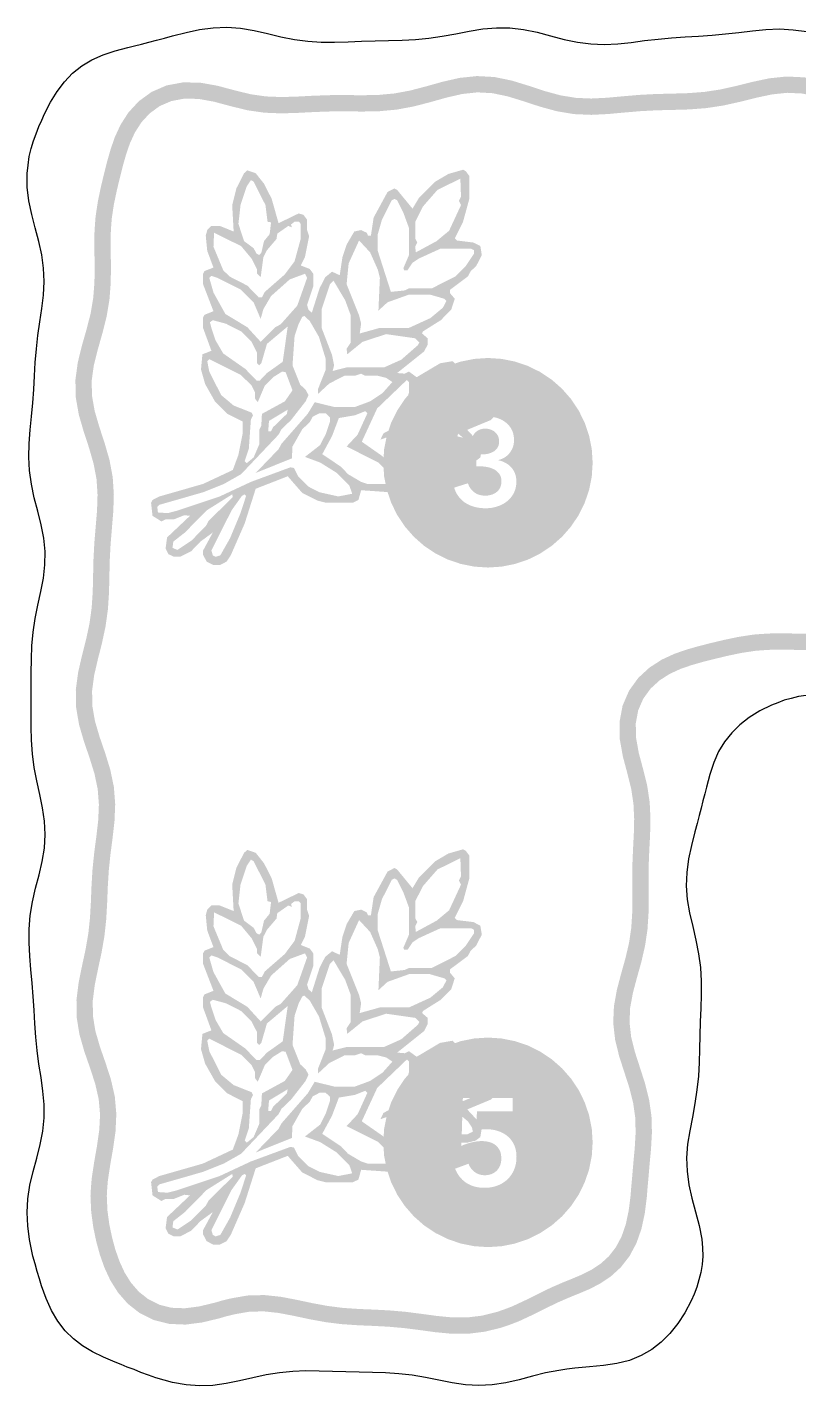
# Model space of a CAD drawing. Header units: millimetres. Extents: x 6 to 297, y 55 to 451.
# Drawn here: x 5.96 to 32.49, y 152.76 to 199.44 of the extents above; entities that cross this region are included whole.
import ezdxf

# ---------------------------------------------------------------- set-up
doc = ezdxf.new("R2010")
doc.units = ezdxf.units.MM
doc.layers.add('CUT', color=1, linetype='Continuous')
doc.layers.add('RASTER', color=7, linetype='Continuous')

msp = doc.modelspace()

# ---------------------------------------------------------------- hatches: boundary and pattern name
at = {"layer": 'RASTER'}
msp.add_hatch(color=7, dxfattribs=at).paths.add_polyline_path([(35.364, 179.037), (34.808, 178.877), (34.262, 178.74), (33.725, 178.648), (33.187, 178.607), (32.639, 178.602), (32.08, 178.609), (31.514, 178.608), (31.223, 178.591), (30.935, 178.57), (30.408, 178.489), (29.927, 178.388), (29.483, 178.283), (29.058, 178.175), (28.637, 178.056), (28.209, 177.908), (27.777, 177.708), (27.356, 177.437), (26.971, 177.083), (26.653, 176.643), (26.43, 176.128), (26.324, 175.56), (26.335, 174.966), (26.441, 174.376), (26.523, 174.069), (26.598, 173.787), (26.728, 173.263), (26.804, 172.751), (26.829, 172.236), (26.816, 171.712), (26.788, 171.175), (26.766, 170.63), (26.76, 170.085), (26.765, 169.545), (26.762, 169.016), (26.729, 168.497), (26.653, 167.981), (26.532, 167.46), (26.382, 166.925), (26.236, 166.373), (26.133, 165.805), (26.108, 165.225), (26.174, 164.646), (26.313, 164.08), (26.49, 163.532), (26.661, 163.002), (26.792, 162.486), (26.864, 161.978), (26.879, 161.467), (26.849, 160.945), (26.8, 160.41), (26.754, 159.869), (26.727, 159.581), (26.706, 159.299), (26.64, 158.778), (26.54, 158.305), (26.394, 157.884), (26.198, 157.517), (25.957, 157.208), (25.678, 156.954), (25.373, 156.751), (25.048, 156.586), (24.707, 156.442), (24.348, 156.296), (23.968, 156.131), (23.562, 155.935), (23.121, 155.713), (22.629, 155.484), (22.367, 155.385), (22.104, 155.293), (21.589, 155.167), (21.085, 155.105), (20.577, 155.107), (20.057, 155.157), (19.522, 155.229), (18.978, 155.299), (18.429, 155.347), (17.884, 155.376), (17.348, 155.398), (16.821, 155.434), (16.298, 155.5), (15.772, 155.596), (15.234, 155.711), (14.681, 155.816), (14.113, 155.876), (13.535, 155.86), (12.974, 155.763), (12.678, 155.692), (12.401, 155.611), (11.874, 155.485), (11.379, 155.421), (10.919, 155.439), (10.5, 155.545), (10.126, 155.732), (9.803, 155.987), (9.532, 156.297), (9.313, 156.646), (9.137, 157.026), (8.995, 157.429), (8.879, 157.855), (8.785, 158.304), (8.72, 158.778), (8.698, 159.287), (8.713, 159.546), (8.735, 159.812), (8.818, 160.362), (8.916, 160.923), (8.998, 161.501), (9.026, 162.093), (8.974, 162.692), (8.84, 163.283), (8.653, 163.859), (8.46, 164.414), (8.305, 164.951), (8.22, 165.474), (8.216, 165.994), (8.283, 166.525), (8.395, 167.074), (8.517, 167.638), (8.617, 168.213), (8.679, 168.79), (8.711, 169.36), (8.733, 169.919), (8.767, 170.471), (8.824, 171.022), (8.897, 171.581), (8.962, 172.153), (8.987, 172.74), (8.941, 173.335), (8.818, 173.927), (8.64, 174.504), (8.448, 175.062), (8.29, 175.601), (8.2, 176.124), (8.193, 176.642), (8.263, 177.169), (8.389, 177.713), (8.532, 178.275), (8.655, 178.851), (8.736, 179.432), (8.774, 180.008), (8.787, 180.575), (8.8, 181.131), (8.829, 181.683), (8.875, 182.239), (8.922, 182.807), (8.94, 183.388), (8.901, 183.979), (8.791, 184.568), (8.625, 185.147), (8.44, 185.708), (8.282, 186.249), (8.189, 186.773), (8.178, 187.29), (8.25, 187.813), (8.385, 188.354), (8.545, 188.914), (8.69, 189.49), (8.789, 190.073), (8.834, 190.656), (8.84, 191.229), (8.832, 191.791), (8.833, 192.341), (8.849, 192.607), (8.868, 192.863), (8.943, 193.36), (9.04, 193.818), (9.143, 194.251), (9.247, 194.664), (9.36, 195.063), (9.493, 195.449), (9.664, 195.821), (9.887, 196.169), (10.171, 196.477), (10.515, 196.728), (10.916, 196.901), (11.366, 196.985), (11.858, 196.975), (12.39, 196.878), (12.668, 196.803), (12.957, 196.726), (13.532, 196.585), (14.12, 196.501), (14.705, 196.478), (15.278, 196.496), (15.839, 196.525), (16.392, 196.544), (16.947, 196.546), (17.51, 196.541), (18.085, 196.554), (18.668, 196.608), (19.25, 196.716), (19.823, 196.865), (20.379, 197.021), (20.917, 197.144), (21.438, 197.2), (21.955, 197.172), (22.482, 197.062), (23.027, 196.894), (23.592, 196.709), (24.173, 196.55), (24.764, 196.453), (25.354, 196.427), (25.934, 196.456), (26.499, 196.508), (27.054, 196.555), (27.606, 196.584), (28.163, 196.597), (28.731, 196.614), (29.308, 196.659), (29.888, 196.747), (30.462, 196.874), (31.021, 197.014), (31.562, 197.129), (32.087, 197.185), (32.604, 197.16), (33.13, 197.054), (33.672, 196.885), (34.235, 196.692), (34.815, 196.521), (35.408, 196.412), (36.003, 196.382), (36.588, 196.419), (37.158, 196.491), (37.715, 196.566), (38.265, 196.622), (38.817, 196.654), (39.378, 196.677), (39.949, 196.713), (40.526, 196.781), (41.099, 196.884), (41.661, 197.004), (42.206, 197.108), (42.734, 197.161), (43.254, 197.14), (43.779, 197.04), (44.32, 196.873), (44.879, 196.677), (45.445, 196.5), (45.735, 196.421), (46.015, 196.362), (46.527, 196.277), (47, 196.222), (47.435, 196.17), (47.834, 196.096), (48.198, 195.982), (48.527, 195.821), (48.822, 195.61), (49.084, 195.351), (49.316, 195.044), (49.523, 194.693), (49.714, 194.299), (49.893, 193.865), (50.061, 193.389), (50.204, 192.872), (50.252, 192.599), (50.291, 192.334), (50.308, 191.82), (50.258, 191.319), (50.139, 190.81), (49.968, 190.285), (49.779, 189.743), (49.614, 189.183), (49.512, 188.61), (49.494, 188.032), (49.553, 187.463), (49.659, 186.909), (49.777, 186.371), (49.878, 185.844), (49.946, 185.322), (49.984, 184.796), (50.006, 184.261), (50.032, 183.717), (50.076, 183.172), (50.099, 182.884), (50.125, 182.6), (50.137, 182.07), (50.091, 181.581), (49.975, 181.14), (49.786, 180.753), (49.533, 180.426), (49.228, 180.164), (48.887, 179.965), (48.524, 179.819), (48.148, 179.71), (47.759, 179.615), (47.354, 179.511), (46.929, 179.381), (46.478, 179.223), (46.664, 178.694), (47.105, 178.849), (47.506, 178.972), (47.895, 179.071), (48.293, 179.168), (48.708, 179.289), (49.135, 179.462), (49.554, 179.709), (49.94, 180.041), (50.263, 180.458), (50.501, 180.945), (50.643, 181.484), (50.697, 182.05), (50.685, 182.626), (50.657, 182.931), (50.635, 183.217), (50.591, 183.753), (50.566, 184.285), (50.544, 184.827), (50.504, 185.378), (50.431, 185.933), (50.326, 186.483), (50.208, 187.022), (50.107, 187.545), (50.054, 188.052), (50.069, 188.551), (50.159, 189.054), (50.312, 189.571), (50.499, 190.106), (50.679, 190.659), (50.811, 191.227), (50.868, 191.802), (50.85, 192.374), (50.805, 192.688), (50.748, 193.004), (50.595, 193.557), (50.417, 194.064), (50.225, 194.528), (50.017, 194.957), (49.782, 195.356), (49.506, 195.719), (49.184, 196.039), (48.814, 196.302), (48.405, 196.503), (47.969, 196.639), (47.52, 196.724), (47.066, 196.778), (46.606, 196.832), (46.115, 196.914), (45.866, 196.965), (45.606, 197.037), (45.056, 197.209), (44.495, 197.406), (43.914, 197.583), (43.319, 197.697), (42.718, 197.721), (42.126, 197.662), (41.55, 197.553), (40.991, 197.434), (40.443, 197.335), (39.899, 197.271), (39.349, 197.237), (38.789, 197.214), (38.221, 197.18), (37.65, 197.123), (37.086, 197.047), (36.535, 196.977), (35.999, 196.942), (35.473, 196.968), (34.946, 197.066), (34.405, 197.226), (33.847, 197.418), (33.269, 197.597), (32.673, 197.716), (32.07, 197.745), (31.474, 197.683), (30.895, 197.56), (30.333, 197.419), (29.785, 197.298), (29.245, 197.216), (28.701, 197.174), (28.148, 197.157), (27.585, 197.144), (27.016, 197.114), (26.45, 197.066), (25.894, 197.015), (25.353, 196.988), (24.822, 197.011), (24.293, 197.098), (23.753, 197.245), (23.197, 197.428), (22.621, 197.605), (22.027, 197.727), (21.424, 197.76), (20.824, 197.697), (20.241, 197.564), (19.677, 197.406), (19.128, 197.263), (18.59, 197.163), (18.052, 197.113), (17.506, 197.101), (16.948, 197.106), (16.382, 197.104), (15.815, 197.085), (15.255, 197.056), (14.707, 197.039), (14.171, 197.06), (13.639, 197.136), (13.094, 197.27), (12.813, 197.344), (12.505, 197.427), (11.915, 197.532), (11.321, 197.544), (10.753, 197.438), (10.238, 197.215), (9.799, 196.896), (9.444, 196.512), (9.173, 196.091), (8.973, 195.659), (8.825, 195.231), (8.706, 194.809), (8.598, 194.385), (8.493, 193.941), (8.392, 193.459), (8.312, 192.933), (8.29, 192.644), (8.273, 192.353), (8.272, 191.787), (8.28, 191.228), (8.274, 190.68), (8.233, 190.142), (8.142, 189.605), (8.004, 189.06), (7.843, 188.499), (7.7, 187.919), (7.619, 187.322), (7.631, 186.718), (7.737, 186.121), (7.905, 185.542), (8.089, 184.982), (8.245, 184.439), (8.345, 183.908), (8.38, 183.378), (8.363, 182.839), (8.317, 182.285), (8.27, 181.721), (8.24, 181.152), (8.227, 180.587), (8.214, 180.033), (8.178, 179.489), (8.103, 178.949), (7.986, 178.403), (7.844, 177.845), (7.712, 177.269), (7.633, 176.675), (7.642, 176.072), (7.744, 175.474), (7.914, 174.892), (8.107, 174.33), (8.275, 173.786), (8.386, 173.256), (8.426, 172.731), (8.404, 172.197), (8.341, 171.649), (8.267, 171.087), (8.208, 170.517), (8.173, 169.948), (8.151, 169.386), (8.12, 168.836), (8.062, 168.291), (7.967, 167.745), (7.847, 167.189), (7.73, 166.617), (7.656, 166.027), (7.661, 165.427), (7.758, 164.828), (7.926, 164.244), (8.122, 163.68), (8.3, 163.134), (8.42, 162.605), (8.466, 162.082), (8.44, 161.554), (8.363, 161.011), (8.265, 160.452), (8.179, 159.883), (8.154, 159.585), (8.137, 159.282), (8.162, 158.729), (8.233, 158.209), (8.334, 157.724), (8.46, 157.262), (8.618, 156.815), (8.821, 156.379), (9.083, 155.962), (9.417, 155.58), (9.826, 155.258), (10.306, 155.019), (10.84, 154.885), (11.404, 154.861), (11.976, 154.934), (12.54, 155.069), (12.822, 155.15), (13.083, 155.214), (13.591, 155.303), (14.091, 155.316), (14.599, 155.262), (15.123, 155.162), (15.662, 155.047), (16.213, 154.946), (16.767, 154.877), (17.317, 154.839), (17.858, 154.816), (18.389, 154.788), (18.917, 154.741), (19.449, 154.674), (19.992, 154.6), (20.549, 154.547), (21.118, 154.546), (21.69, 154.616), (22.255, 154.753), (22.559, 154.858), (22.853, 154.97), (23.364, 155.208), (23.81, 155.432), (24.202, 155.621), (24.565, 155.78), (24.921, 155.924), (25.285, 156.078), (25.657, 156.268), (26.024, 156.514), (26.368, 156.828), (26.668, 157.213), (26.907, 157.66), (27.08, 158.155), (27.193, 158.685), (27.263, 159.238), (27.286, 159.535), (27.312, 159.82), (27.358, 160.36), (27.408, 160.903), (27.439, 161.459), (27.423, 162.026), (27.341, 162.595), (27.199, 163.157), (27.023, 163.704), (26.852, 164.234), (26.725, 164.746), (26.669, 165.245), (26.69, 165.742), (26.783, 166.251), (26.923, 166.778), (27.075, 167.321), (27.203, 167.877), (27.286, 168.438), (27.322, 168.997), (27.326, 169.546), (27.321, 170.084), (27.326, 170.616), (27.348, 171.149), (27.376, 171.69), (27.389, 172.243), (27.362, 172.806), (27.278, 173.372), (27.141, 173.925), (27.065, 174.214), (26.989, 174.491), (26.893, 175.023), (26.883, 175.515), (26.966, 175.965), (27.14, 176.366), (27.39, 176.71), (27.699, 176.994), (28.047, 177.217), (28.418, 177.388), (28.805, 177.522), (29.203, 177.634), (29.616, 177.738), (30.049, 177.842), (30.507, 177.938), (31.004, 178.013), (31.26, 178.032), (31.526, 178.048), (32.077, 178.049), (32.638, 178.041), (33.211, 178.047), (33.794, 178.092), (34.378, 178.191), (34.953, 178.336), (35.518, 178.498)])
h = msp.add_hatch(color=7, dxfattribs=at)
h.paths.add_polyline_path([(13.531, 194.521), (13.817, 194.421), (14.103, 194.063), (14.367, 193.541), (14.603, 192.705), (15.297, 193.041), (15.461, 192.991), (15.583, 192.826), (15.583, 192.469), (15.654, 192.254), (15.511, 191.539), (15.368, 191.253), (15.676, 191.131), (15.797, 190.967), (15.797, 190.538), (15.583, 189.894), (15.633, 189.73), (15.747, 189.63), (16.012, 190.466), (16.205, 190.845), (16.441, 191.038), (16.706, 190.917), (16.799, 191.539), (16.942, 191.968), (17.206, 192.419), (17.442, 192.469), (17.635, 192.376), (17.678, 192.276), (17.778, 192.276), (17.871, 192.898), (18.35, 193.777), (18.586, 193.899), (18.679, 193.849), (19.208, 193.205), (19.423, 193.563), (19.995, 194.135), (20.445, 194.399), (20.946, 194.542), (21.039, 194.492), (21.161, 194.328), (21.161, 193.541), (20.946, 192.755), (20.66, 192.183), (20.732, 192.111), (21.304, 192.04), (21.54, 191.918), (21.59, 191.61), (21.397, 191.231), (21.211, 191.06), (21.11, 190.874), (20.496, 190.416), (20.496, 190.302), (20.66, 190.109), (20.538, 189.73), (20.181, 189.372), (19.566, 188.986), (19.537, 188.915), (19.73, 188.75), (19.73, 188.536), (19.609, 188.3), (18.679, 187.556), (18.944, 187.535), (19.087, 187.606), (19.351, 187.413), (20.159, 187.892), (20.588, 187.964), (20.803, 187.749), (20.753, 187.198), (22.162, 187.248), (22.541, 187.055), (22.591, 186.748), (22.469, 186.512), (21.897, 185.94), (21.089, 185.604), (21.468, 185.196), (21.59, 184.96), (21.54, 184.653), (21.375, 184.531), (21.089, 184.46), (20.159, 184.46), (20.088, 184.388), (20.038, 184.081), (19.873, 183.959), (18.944, 183.959), (18.801, 184.031), (18.751, 184.009), (18.801, 183.888), (18.751, 183.58), (18.443, 183.459), (17.442, 183.53), (17.349, 183.194), (17.156, 183.101), (16.226, 183.101), (15.94, 183.173), (15.418, 183.437), (14.918, 184.009), (13.817, 183.58), (13.438, 182.386), (12.959, 181.292), (12.816, 181.077), (12.58, 180.956), (12.365, 180.956), (12.129, 181.077), (12.007, 181.313), (12.007, 181.456), (12.344, 182.078), (11.915, 181.764), (11.6, 181.435), (11.221, 181.242), (11.006, 181.242), (10.813, 181.335), (10.72, 181.528), (10.77, 181.907), (11.557, 182.65), (11.364, 182.672), (11.006, 182.529), (10.72, 182.529), (10.577, 182.457), (10.27, 182.65), (10.22, 183.101), (10.27, 183.194), (10.506, 183.316), (12.007, 183.745), (13.03, 184.224), (13.223, 184.746), (13.366, 185.461), (13.366, 185.89), (12.844, 186.154), (12.415, 186.583), (12.079, 187.177), (11.936, 187.678), (11.986, 188.2), (12.294, 188.321), (12.007, 189.108), (12.007, 189.465), (12.058, 189.558), (12.365, 189.68), (12.007, 190.609), (12.007, 190.967), (12.058, 191.06), (12.365, 191.181), (12.151, 191.753), (12.1, 192.276), (12.151, 192.469), (12.294, 192.612), (12.58, 192.612), (13.059, 192.419), (13.009, 193.327), (13.152, 193.899), (13.416, 194.421)])
h.paths.add_polyline_path([(20.853, 194.235), (20.066, 193.849), (19.566, 193.277), (19.301, 192.755), (19.301, 192.183), (19.373, 192.04), (19.301, 191.897), (19.323, 191.703), (20.038, 192.09), (20.467, 192.447), (20.875, 193.327), (20.803, 193.47), (20.875, 193.613)], flags=0)
h.paths.add_polyline_path([(13.652, 194.185), (13.509, 193.97), (13.295, 193.327), (13.223, 192.683), (13.416, 192.09), (13.745, 191.846), (13.845, 191.661), (13.938, 191.61), (14.01, 191.682), (14.103, 192.09), (14.296, 192.326), (14.346, 192.733), (14.224, 192.755), (14.153, 193.327), (13.745, 194.135)], flags=0)
h.paths.add_polyline_path([(18.586, 193.541), (18.493, 193.491), (18.157, 192.826), (18.014, 192.326), (18.014, 191.753), (18.465, 190.345), (18.944, 190.395), (19.087, 190.466), (19.873, 190.466), (20.681, 190.874), (21.039, 191.231), (21.325, 191.661), (21.325, 191.775), (21.232, 191.825), (20.159, 191.825), (19.423, 191.489), (19.208, 191.346), (19.037, 191.088), (18.922, 191.088), (18.894, 191.16), (19.087, 191.61), (19.087, 192.54), (18.894, 193.062), (18.679, 193.491)], flags=0)
h.paths.add_polyline_path([(15.154, 192.755), (15.032, 192.662), (15.061, 192.562), (14.939, 192.612), (14.56, 192.347), (14.532, 192.161), (14.203, 191.775), (14.081, 191.539), (13.988, 190.845), (13.867, 190.967), (13.867, 191.11), (13.674, 191.489), (13.316, 191.918), (12.386, 192.376), (12.365, 191.897), (12.701, 191.088), (12.916, 190.874), (13.531, 190.559), (13.917, 190.159), (14.031, 190.159), (14.131, 190.345), (14.818, 190.945), (15.154, 191.396), (15.368, 192.183), (15.368, 192.683), (15.297, 192.755)], flags=0)
h.paths.add_polyline_path([(17.371, 192.111), (17.013, 191.324), (16.942, 190.609), (17.371, 189.537), (17.442, 189.251), (17.392, 188.915), (18.086, 189.108), (19.087, 189.108), (19.823, 189.444), (20.252, 189.801), (20.374, 190.037), (20.302, 190.109), (19.802, 190.252), (19.087, 190.252), (18.35, 189.987), (18.036, 189.701), (18.086, 190.824), (18.014, 191.11), (17.75, 191.703)], flags=0)
h.paths.add_polyline_path([(15.511, 190.967), (14.989, 190.774), (14.346, 190.202), (14.081, 189.751), (13.988, 189.415), (13.745, 189.987), (13.316, 190.416), (12.508, 190.824), (12.294, 190.895), (12.222, 190.824), (12.365, 190.323), (12.773, 189.587), (13.531, 189.129), (13.988, 188.629), (14.489, 189.129), (14.675, 189.229), (15.247, 189.873), (15.583, 190.824)], flags=0)
h.paths.add_polyline_path([(16.491, 190.731), (16.37, 190.609), (16.083, 189.751), (16.083, 189.108), (16.441, 188.178), (16.513, 187.821), (16.462, 187.627), (16.942, 187.749), (18.229, 187.749), (18.822, 188.014), (19.394, 188.514), (19.444, 188.607), (19.301, 188.75), (18.3, 188.893), (17.492, 188.629), (16.963, 188.2), (16.942, 188.393), (17.085, 188.607), (17.085, 189.537), (16.892, 190.059)], flags=0)
h.paths.add_polyline_path([(15.49, 189.515), (15.418, 189.487), (15.297, 189.251), (15.154, 188.822), (15.082, 187.821), (15.347, 187.156), (15.533, 186.984), (15.633, 186.798), (15.533, 186.583), (15.032, 185.94), (14.703, 185.625), (14.603, 185.439), (13.316, 184.081), (12.723, 183.745), (12.007, 183.459), (10.506, 183.029), (10.434, 182.958), (10.456, 182.765), (10.792, 182.743), (11.078, 182.815), (12.58, 183.316), (13.652, 183.816), (15.011, 184.317), (15.132, 184.295), (15.275, 184.009), (15.633, 183.652), (16.012, 183.459), (16.656, 183.316), (17.135, 183.408), (17.035, 183.695), (16.605, 184.124), (16.033, 184.481), (15.511, 184.674), (16.033, 185.082), (16.226, 185.461), (16.37, 185.89), (16.37, 186.033), (16.226, 186.176), (16.012, 186.176), (15.776, 186.054), (15.676, 185.868), (15.418, 185.625), (15.082, 185.032), (15.061, 184.624), (13.817, 184.124), (14.603, 184.939), (14.703, 185.125), (15.604, 186.154), (15.847, 186.555), (16.513, 186.39), (17.228, 186.39), (17.75, 186.583), (18.179, 186.869), (18.515, 187.248), (18.3, 187.391), (18.014, 187.463), (17.585, 187.463), (17.442, 187.535), (17.228, 187.463), (16.87, 187.463), (16.348, 187.198), (15.962, 186.841), (15.962, 187.012), (16.226, 187.678), (16.226, 188.035), (15.991, 188.8), (15.676, 189.344)], flags=0)
h.paths.add_polyline_path([(12.344, 189.372), (12.243, 189.301), (12.294, 189.108), (12.437, 188.679), (12.701, 188.228), (13.459, 187.699), (13.845, 187.299), (13.96, 187.299), (14.203, 187.556), (14.746, 187.942), (14.918, 189.158), (14.203, 188.557), (14.01, 187.892), (13.938, 187.821), (13.867, 187.892), (13.867, 188.25), (13.674, 188.629), (13.316, 188.986), (12.794, 189.251)], flags=0)
h.paths.add_polyline_path([(12.222, 188.035), (12.151, 187.964), (12.222, 187.606), (12.63, 186.798), (13.059, 186.44), (13.674, 186.197), (13.724, 186.104), (13.652, 185.961), (13.581, 184.96), (13.438, 184.531), (13.509, 184.46), (13.745, 184.653), (13.938, 185.103), (13.938, 185.604), (14.01, 185.747), (14.031, 186.154), (14.818, 186.583), (15.082, 186.962), (14.846, 187.585), (14.725, 187.606), (14.417, 187.413), (14.131, 187.127), (13.888, 186.555), (13.795, 186.676), (13.795, 186.891), (13.674, 187.127), (13.316, 187.484)], flags=0)
h.paths.add_polyline_path([(20.496, 187.728), (19.78, 187.413), (19.351, 186.984), (18.801, 185.604), (19.466, 185.125), (19.637, 184.939), (19.873, 184.817), (20.088, 184.746), (21.089, 184.746), (21.282, 184.839), (21.254, 184.982), (21.11, 185.196), (20.681, 185.554), (20.016, 185.818), (19.659, 185.818), (19.516, 185.747), (19.444, 185.818), (19.752, 186.011), (20.181, 186.512), (20.445, 187.105), (20.517, 187.391)], flags=0)
h.paths.add_polyline_path([(19.015, 187.32), (17.993, 186.34), (17.464, 185.196), (18.179, 184.696), (18.493, 184.367), (18.729, 184.245), (19.587, 184.174), (19.78, 184.267), (19.68, 184.481), (19.466, 184.767), (19.108, 185.053), (18.443, 185.389), (18.107, 185.268), (18.207, 185.482), (18.393, 185.582), (18.679, 185.868), (18.944, 186.39), (19.087, 186.891), (19.087, 187.248)], flags=0)
h.paths.add_polyline_path([(21.304, 187.034), (20.946, 186.962), (20.567, 186.769), (20.109, 186.054), (20.588, 185.89), (20.946, 185.89), (21.754, 186.226), (22.255, 186.726), (22.305, 186.819), (22.255, 186.912), (21.804, 187.034)], flags=0)
h.paths.add_polyline_path([(14.918, 186.297), (14.274, 185.911), (14.246, 185.554), (14.346, 185.554), (14.417, 185.697), (14.889, 186.154)], flags=0)
h.paths.add_polyline_path([(17.585, 186.247), (17.228, 186.104), (16.677, 186.011), (16.441, 185.389), (16.105, 184.767), (16.748, 184.338), (16.992, 184.081), (17.442, 183.816), (17.657, 183.745), (18.443, 183.745), (18.515, 183.888), (18.393, 184.124), (18.036, 184.481), (16.942, 185.032), (17.321, 185.439), (17.657, 186.176)], flags=0)
h.paths.add_polyline_path([(13.009, 183.387), (12.129, 182.836), (11.385, 182.078), (10.985, 181.764), (10.956, 181.549), (11.128, 181.478), (11.6, 181.792), (12.1, 182.293), (12.201, 182.479), (13.03, 183.294)], flags=0)
h.paths.add_polyline_path([(13.438, 183.387), (13.345, 183.337), (12.987, 182.836), (12.294, 181.456), (12.344, 181.292), (12.437, 181.242), (12.601, 181.292), (12.937, 181.885), (13.295, 182.743), (13.488, 183.337)], flags=0)
h = msp.add_hatch(color=7, dxfattribs=at)
h.paths.add_polyline_path([(25.401, 184.473), (25.371, 184.003), (25.279, 183.541), (25.127, 183.096), (24.919, 182.673), (24.657, 182.282), (24.347, 181.928), (23.993, 181.617), (23.601, 181.356), (23.179, 181.147), (22.733, 180.996), (22.272, 180.904), (21.802, 180.873), (21.332, 180.904), (20.87, 180.996), (20.424, 181.147), (20.002, 181.356), (19.61, 181.617), (19.256, 181.928), (18.946, 182.282), (18.684, 182.673), (18.476, 183.096), (18.325, 183.541), (18.233, 184.003), (18.202, 184.473), (18.233, 184.943), (18.325, 185.405), (18.476, 185.851), (18.684, 186.273), (18.946, 186.664), (19.256, 187.018), (19.61, 187.329), (20.002, 187.59), (20.424, 187.799), (20.87, 187.95), (21.332, 188.042), (21.802, 188.073), (22.272, 188.042), (22.733, 187.95), (23.179, 187.799), (23.601, 187.59), (23.993, 187.329), (24.347, 187.018), (24.657, 186.664), (24.919, 186.273), (25.127, 185.851), (25.279, 185.405), (25.371, 184.943)])
h.paths.add_polyline_path([(21.407, 184.758), (21.407, 184.35), (21.534, 184.35), (21.564, 184.349), (21.594, 184.348), (21.625, 184.346), (21.656, 184.343), (21.687, 184.34), (21.718, 184.336), (21.75, 184.33), (21.783, 184.324), (21.815, 184.318), (21.846, 184.31), (21.876, 184.301), (21.906, 184.291), (21.935, 184.28), (21.964, 184.268), (21.991, 184.255), (22.018, 184.242), (22.044, 184.227), (22.069, 184.21), (22.093, 184.193), (22.115, 184.174), (22.137, 184.153), (22.157, 184.132), (22.176, 184.109), (22.195, 184.084), (22.211, 184.059), (22.225, 184.032), (22.237, 184.003), (22.247, 183.973), (22.255, 183.942), (22.26, 183.91), (22.264, 183.876), (22.265, 183.84), (22.264, 183.807), (22.262, 183.775), (22.258, 183.744), (22.252, 183.715), (22.246, 183.687), (22.237, 183.66), (22.227, 183.635), (22.216, 183.611), (22.203, 183.588), (22.19, 183.566), (22.175, 183.545), (22.16, 183.526), (22.143, 183.507), (22.126, 183.49), (22.108, 183.473), (22.088, 183.458), (22.068, 183.444), (22.048, 183.43), (22.026, 183.418), (22.004, 183.406), (21.982, 183.396), (21.959, 183.387), (21.935, 183.378), (21.91, 183.371), (21.885, 183.364), (21.86, 183.359), (21.835, 183.354), (21.811, 183.35), (21.786, 183.347), (21.761, 183.345), (21.737, 183.344), (21.712, 183.343), (21.653, 183.345), (21.597, 183.351), (21.544, 183.361), (21.493, 183.374), (21.446, 183.391), (21.401, 183.412), (21.359, 183.438), (21.32, 183.466), (21.283, 183.498), (21.25, 183.531), (21.22, 183.567), (21.193, 183.603), (21.168, 183.642), (21.147, 183.682), (21.129, 183.724), (21.114, 183.768), (20.638, 183.619), (20.653, 183.573), (20.671, 183.529), (20.689, 183.486), (20.71, 183.445), (20.731, 183.406), (20.755, 183.368), (20.779, 183.331), (20.806, 183.296), (20.833, 183.263), (20.862, 183.232), (20.892, 183.202), (20.922, 183.173), (20.954, 183.146), (20.987, 183.121), (21.021, 183.098), (21.056, 183.076), (21.092, 183.055), (21.129, 183.036), (21.167, 183.018), (21.205, 183.002), (21.245, 182.987), (21.285, 182.973), (21.326, 182.961), (21.368, 182.95), (21.411, 182.941), (21.455, 182.933), (21.499, 182.926), (21.544, 182.92), (21.589, 182.916), (21.635, 182.912), (21.682, 182.911), (21.729, 182.91), (21.777, 182.911), (21.825, 182.914), (21.872, 182.918), (21.92, 182.924), (21.967, 182.932), (22.014, 182.942), (22.061, 182.954), (22.107, 182.967), (22.154, 182.983), (22.199, 183), (22.243, 183.018), (22.285, 183.039), (22.327, 183.061), (22.368, 183.086), (22.407, 183.112), (22.445, 183.139), (22.482, 183.169), (22.517, 183.2), (22.55, 183.234), (22.581, 183.269), (22.61, 183.306), (22.638, 183.345), (22.664, 183.386), (22.687, 183.428), (22.709, 183.473), (22.727, 183.519), (22.743, 183.567), (22.756, 183.617), (22.766, 183.669), (22.773, 183.723), (22.777, 183.778), (22.779, 183.836), (22.776, 183.905), (22.768, 183.971), (22.754, 184.034), (22.736, 184.094), (22.711, 184.152), (22.682, 184.207), (22.647, 184.26), (22.607, 184.31), (22.562, 184.356), (22.514, 184.398), (22.463, 184.435), (22.409, 184.468), (22.351, 184.497), (22.29, 184.522), (22.226, 184.542), (22.158, 184.558), (22.158, 184.566), (22.218, 184.583), (22.275, 184.604), (22.329, 184.629), (22.38, 184.658), (22.427, 184.691), (22.472, 184.729), (22.513, 184.77), (22.551, 184.815), (22.586, 184.863), (22.615, 184.913), (22.641, 184.964), (22.661, 185.017), (22.677, 185.072), (22.689, 185.128), (22.696, 185.186), (22.698, 185.246), (22.697, 185.296), (22.693, 185.345), (22.687, 185.392), (22.679, 185.437), (22.668, 185.481), (22.655, 185.523), (22.639, 185.564), (22.621, 185.603), (22.601, 185.64), (22.58, 185.676), (22.556, 185.711), (22.531, 185.744), (22.503, 185.775), (22.475, 185.805), (22.444, 185.833), (22.411, 185.86), (22.377, 185.885), (22.342, 185.909), (22.305, 185.931), (22.267, 185.951), (22.227, 185.97), (22.187, 185.987), (22.145, 186.003), (22.101, 186.017), (22.057, 186.029), (22.012, 186.04), (21.966, 186.049), (21.92, 186.057), (21.873, 186.063), (21.826, 186.067), (21.778, 186.069), (21.729, 186.07), (21.685, 186.069), (21.641, 186.067), (21.598, 186.063), (21.555, 186.057), (21.513, 186.05), (21.471, 186.041), (21.43, 186.031), (21.39, 186.019), (21.35, 186.006), (21.311, 185.991), (21.273, 185.975), (21.236, 185.958), (21.2, 185.94), (21.165, 185.92), (21.132, 185.899), (21.099, 185.877), (21.067, 185.854), (21.036, 185.829), (21.007, 185.804), (20.979, 185.777), (20.952, 185.749), (20.926, 185.721), (20.901, 185.691), (20.878, 185.66), (20.856, 185.628), (20.835, 185.596), (20.817, 185.562), (20.8, 185.528), (20.784, 185.493), (20.771, 185.457), (20.759, 185.42), (20.748, 185.382), (21.228, 185.259), (21.241, 185.301), (21.256, 185.342), (21.274, 185.38), (21.294, 185.416), (21.317, 185.45), (21.341, 185.482), (21.369, 185.512), (21.398, 185.539), (21.43, 185.564), (21.464, 185.586), (21.499, 185.604), (21.537, 185.619), (21.577, 185.63), (21.619, 185.639), (21.662, 185.644), (21.708, 185.645), (21.731, 185.645), (21.755, 185.644), (21.777, 185.641), (21.8, 185.638), (21.823, 185.634), (21.845, 185.629), (21.867, 185.623), (21.889, 185.616), (21.91, 185.608), (21.931, 185.599), (21.951, 185.59), (21.971, 185.58), (21.989, 185.569), (22.007, 185.557), (22.025, 185.544), (22.042, 185.531), (22.058, 185.516), (22.073, 185.501), (22.087, 185.486), (22.101, 185.469), (22.113, 185.452), (22.125, 185.434), (22.136, 185.415), (22.146, 185.395), (22.155, 185.374), (22.162, 185.353), (22.169, 185.331), (22.174, 185.309), (22.179, 185.286), (22.182, 185.262), (22.183, 185.237), (22.184, 185.212), (22.183, 185.178), (22.18, 185.145), (22.176, 185.114), (22.17, 185.085), (22.162, 185.058), (22.152, 185.032), (22.14, 185.007), (22.127, 184.985), (22.112, 184.964), (22.096, 184.944), (22.079, 184.925), (22.06, 184.907), (22.041, 184.89), (22.02, 184.875), (21.999, 184.86), (21.976, 184.847), (21.952, 184.835), (21.928, 184.823), (21.903, 184.813), (21.878, 184.804), (21.852, 184.796), (21.825, 184.788), (21.798, 184.782), (21.77, 184.777), (21.742, 184.772), (21.713, 184.768), (21.685, 184.765), (21.657, 184.762), (21.628, 184.76), (21.6, 184.759), (21.571, 184.758), (21.543, 184.758), (21.407, 184.758)], flags=0)
h = msp.add_hatch(color=7, dxfattribs=at)
h.paths.add_polyline_path([(13.531, 171.171), (13.817, 171.071), (14.103, 170.713), (14.367, 170.191), (14.603, 169.355), (15.297, 169.691), (15.461, 169.641), (15.583, 169.476), (15.583, 169.119), (15.654, 168.904), (15.511, 168.189), (15.368, 167.903), (15.676, 167.781), (15.797, 167.617), (15.797, 167.188), (15.583, 166.544), (15.633, 166.38), (15.747, 166.28), (16.012, 167.116), (16.205, 167.495), (16.441, 167.688), (16.706, 167.567), (16.799, 168.189), (16.942, 168.618), (17.206, 169.069), (17.442, 169.119), (17.635, 169.026), (17.678, 168.926), (17.778, 168.926), (17.871, 169.548), (18.35, 170.427), (18.586, 170.549), (18.679, 170.499), (19.208, 169.855), (19.423, 170.213), (19.995, 170.785), (20.445, 171.049), (20.946, 171.192), (21.039, 171.142), (21.161, 170.978), (21.161, 170.191), (20.946, 169.405), (20.66, 168.833), (20.732, 168.761), (21.304, 168.69), (21.54, 168.568), (21.59, 168.26), (21.397, 167.881), (21.211, 167.71), (21.11, 167.524), (20.496, 167.066), (20.496, 166.952), (20.66, 166.759), (20.538, 166.38), (20.181, 166.022), (19.566, 165.636), (19.537, 165.565), (19.73, 165.4), (19.73, 165.186), (19.609, 164.95), (18.679, 164.206), (18.944, 164.185), (19.087, 164.256), (19.351, 164.063), (20.159, 164.542), (20.588, 164.614), (20.803, 164.399), (20.753, 163.848), (22.162, 163.898), (22.541, 163.705), (22.591, 163.398), (22.469, 163.162), (21.897, 162.59), (21.089, 162.254), (21.468, 161.846), (21.59, 161.61), (21.54, 161.303), (21.375, 161.181), (21.089, 161.11), (20.159, 161.11), (20.088, 161.038), (20.038, 160.731), (19.873, 160.609), (18.944, 160.609), (18.801, 160.681), (18.751, 160.659), (18.801, 160.538), (18.751, 160.23), (18.443, 160.109), (17.442, 160.18), (17.349, 159.844), (17.156, 159.751), (16.226, 159.751), (15.94, 159.823), (15.418, 160.087), (14.918, 160.659), (13.817, 160.23), (13.438, 159.036), (12.959, 157.942), (12.816, 157.727), (12.58, 157.606), (12.365, 157.606), (12.129, 157.727), (12.007, 157.963), (12.007, 158.106), (12.344, 158.728), (11.915, 158.414), (11.6, 158.085), (11.221, 157.892), (11.006, 157.892), (10.813, 157.985), (10.72, 158.178), (10.77, 158.557), (11.557, 159.3), (11.364, 159.322), (11.006, 159.179), (10.72, 159.179), (10.577, 159.107), (10.27, 159.3), (10.22, 159.751), (10.27, 159.844), (10.506, 159.966), (12.007, 160.395), (13.03, 160.874), (13.223, 161.396), (13.366, 162.111), (13.366, 162.54), (12.844, 162.804), (12.415, 163.233), (12.079, 163.827), (11.936, 164.328), (11.986, 164.85), (12.294, 164.971), (12.007, 165.758), (12.007, 166.115), (12.058, 166.208), (12.365, 166.33), (12.007, 167.259), (12.007, 167.617), (12.058, 167.71), (12.365, 167.831), (12.151, 168.403), (12.1, 168.926), (12.151, 169.119), (12.294, 169.262), (12.58, 169.262), (13.059, 169.069), (13.009, 169.977), (13.152, 170.549), (13.416, 171.071)])
h.paths.add_polyline_path([(20.853, 170.885), (20.066, 170.499), (19.566, 169.927), (19.301, 169.405), (19.301, 168.833), (19.373, 168.69), (19.301, 168.547), (19.323, 168.353), (20.038, 168.74), (20.467, 169.097), (20.875, 169.977), (20.803, 170.12), (20.875, 170.263)], flags=0)
h.paths.add_polyline_path([(13.652, 170.835), (13.509, 170.62), (13.295, 169.977), (13.223, 169.333), (13.416, 168.74), (13.745, 168.496), (13.845, 168.311), (13.938, 168.26), (14.01, 168.332), (14.103, 168.74), (14.296, 168.976), (14.346, 169.383), (14.224, 169.405), (14.153, 169.977), (13.745, 170.785)], flags=0)
h.paths.add_polyline_path([(18.586, 170.191), (18.493, 170.141), (18.157, 169.476), (18.014, 168.976), (18.014, 168.403), (18.465, 166.995), (18.944, 167.045), (19.087, 167.116), (19.873, 167.116), (20.681, 167.524), (21.039, 167.881), (21.325, 168.311), (21.325, 168.425), (21.232, 168.475), (20.159, 168.475), (19.423, 168.139), (19.208, 167.996), (19.037, 167.738), (18.922, 167.738), (18.894, 167.81), (19.087, 168.26), (19.087, 169.19), (18.894, 169.712), (18.679, 170.141)], flags=0)
h.paths.add_polyline_path([(15.154, 169.405), (15.032, 169.312), (15.061, 169.212), (14.939, 169.262), (14.56, 168.997), (14.532, 168.811), (14.203, 168.425), (14.081, 168.189), (13.988, 167.495), (13.867, 167.617), (13.867, 167.76), (13.674, 168.139), (13.316, 168.568), (12.386, 169.026), (12.365, 168.547), (12.701, 167.738), (12.916, 167.524), (13.531, 167.209), (13.917, 166.809), (14.031, 166.809), (14.131, 166.995), (14.818, 167.595), (15.154, 168.046), (15.368, 168.833), (15.368, 169.333), (15.297, 169.405)], flags=0)
h.paths.add_polyline_path([(17.371, 168.761), (17.013, 167.974), (16.942, 167.259), (17.371, 166.187), (17.442, 165.901), (17.392, 165.565), (18.086, 165.758), (19.087, 165.758), (19.823, 166.094), (20.252, 166.451), (20.374, 166.687), (20.302, 166.759), (19.802, 166.902), (19.087, 166.902), (18.35, 166.637), (18.036, 166.351), (18.086, 167.474), (18.014, 167.76), (17.75, 168.353)], flags=0)
h.paths.add_polyline_path([(15.511, 167.617), (14.989, 167.424), (14.346, 166.852), (14.081, 166.401), (13.988, 166.065), (13.745, 166.637), (13.316, 167.066), (12.508, 167.474), (12.294, 167.545), (12.222, 167.474), (12.365, 166.973), (12.773, 166.237), (13.531, 165.779), (13.988, 165.279), (14.489, 165.779), (14.675, 165.879), (15.247, 166.523), (15.583, 167.474)], flags=0)
h.paths.add_polyline_path([(16.491, 167.381), (16.37, 167.259), (16.083, 166.401), (16.083, 165.758), (16.441, 164.828), (16.513, 164.471), (16.462, 164.277), (16.942, 164.399), (18.229, 164.399), (18.822, 164.664), (19.394, 165.164), (19.444, 165.257), (19.301, 165.4), (18.3, 165.543), (17.492, 165.279), (16.963, 164.85), (16.942, 165.043), (17.085, 165.257), (17.085, 166.187), (16.892, 166.709)], flags=0)
h.paths.add_polyline_path([(15.49, 166.165), (15.418, 166.137), (15.297, 165.901), (15.154, 165.472), (15.082, 164.471), (15.347, 163.806), (15.533, 163.634), (15.633, 163.448), (15.533, 163.233), (15.032, 162.59), (14.703, 162.275), (14.603, 162.089), (13.316, 160.731), (12.723, 160.395), (12.007, 160.109), (10.506, 159.679), (10.434, 159.608), (10.456, 159.415), (10.792, 159.393), (11.078, 159.465), (12.58, 159.966), (13.652, 160.466), (15.011, 160.967), (15.132, 160.945), (15.275, 160.659), (15.633, 160.302), (16.012, 160.109), (16.656, 159.966), (17.135, 160.058), (17.035, 160.345), (16.605, 160.774), (16.033, 161.131), (15.511, 161.324), (16.033, 161.732), (16.226, 162.111), (16.37, 162.54), (16.37, 162.683), (16.226, 162.826), (16.012, 162.826), (15.776, 162.704), (15.676, 162.518), (15.418, 162.275), (15.082, 161.682), (15.061, 161.274), (13.817, 160.774), (14.603, 161.589), (14.703, 161.775), (15.604, 162.804), (15.847, 163.205), (16.513, 163.04), (17.228, 163.04), (17.75, 163.233), (18.179, 163.519), (18.515, 163.898), (18.3, 164.041), (18.014, 164.113), (17.585, 164.113), (17.442, 164.185), (17.228, 164.113), (16.87, 164.113), (16.348, 163.848), (15.962, 163.491), (15.962, 163.662), (16.226, 164.328), (16.226, 164.685), (15.991, 165.45), (15.676, 165.994)], flags=0)
h.paths.add_polyline_path([(12.344, 166.022), (12.243, 165.951), (12.294, 165.758), (12.437, 165.329), (12.701, 164.878), (13.459, 164.349), (13.845, 163.949), (13.96, 163.949), (14.203, 164.206), (14.746, 164.592), (14.918, 165.808), (14.203, 165.207), (14.01, 164.542), (13.938, 164.471), (13.867, 164.542), (13.867, 164.9), (13.674, 165.279), (13.316, 165.636), (12.794, 165.901)], flags=0)
h.paths.add_polyline_path([(12.222, 164.685), (12.151, 164.614), (12.222, 164.256), (12.63, 163.448), (13.059, 163.09), (13.674, 162.847), (13.724, 162.754), (13.652, 162.611), (13.581, 161.61), (13.438, 161.181), (13.509, 161.11), (13.745, 161.303), (13.938, 161.753), (13.938, 162.254), (14.01, 162.397), (14.031, 162.804), (14.818, 163.233), (15.082, 163.612), (14.846, 164.235), (14.725, 164.256), (14.417, 164.063), (14.131, 163.777), (13.888, 163.205), (13.795, 163.326), (13.795, 163.541), (13.674, 163.777), (13.316, 164.134)], flags=0)
h.paths.add_polyline_path([(20.496, 164.378), (19.78, 164.063), (19.351, 163.634), (18.801, 162.254), (19.466, 161.775), (19.637, 161.589), (19.873, 161.467), (20.088, 161.396), (21.089, 161.396), (21.282, 161.489), (21.254, 161.632), (21.11, 161.846), (20.681, 162.204), (20.016, 162.468), (19.659, 162.468), (19.516, 162.397), (19.444, 162.468), (19.752, 162.661), (20.181, 163.162), (20.445, 163.755), (20.517, 164.041)], flags=0)
h.paths.add_polyline_path([(19.015, 163.97), (17.993, 162.99), (17.464, 161.846), (18.179, 161.346), (18.493, 161.017), (18.729, 160.895), (19.587, 160.824), (19.78, 160.917), (19.68, 161.131), (19.466, 161.417), (19.108, 161.703), (18.443, 162.039), (18.107, 161.918), (18.207, 162.132), (18.393, 162.232), (18.679, 162.518), (18.944, 163.04), (19.087, 163.541), (19.087, 163.898)], flags=0)
h.paths.add_polyline_path([(21.304, 163.684), (20.946, 163.612), (20.567, 163.419), (20.109, 162.704), (20.588, 162.54), (20.946, 162.54), (21.754, 162.876), (22.255, 163.376), (22.305, 163.469), (22.255, 163.562), (21.804, 163.684)], flags=0)
h.paths.add_polyline_path([(14.918, 162.947), (14.274, 162.561), (14.246, 162.204), (14.346, 162.204), (14.417, 162.347), (14.889, 162.804)], flags=0)
h.paths.add_polyline_path([(17.585, 162.897), (17.228, 162.754), (16.677, 162.661), (16.441, 162.039), (16.105, 161.417), (16.748, 160.988), (16.992, 160.731), (17.442, 160.466), (17.657, 160.395), (18.443, 160.395), (18.515, 160.538), (18.393, 160.774), (18.036, 161.131), (16.942, 161.682), (17.321, 162.089), (17.657, 162.826)], flags=0)
h.paths.add_polyline_path([(13.009, 160.037), (12.129, 159.486), (11.385, 158.728), (10.985, 158.414), (10.956, 158.199), (11.128, 158.128), (11.6, 158.442), (12.1, 158.943), (12.201, 159.129), (13.03, 159.944)], flags=0)
h.paths.add_polyline_path([(13.438, 160.037), (13.345, 159.987), (12.987, 159.486), (12.294, 158.106), (12.344, 157.942), (12.437, 157.892), (12.601, 157.942), (12.937, 158.535), (13.295, 159.393), (13.488, 159.987)], flags=0)
h = msp.add_hatch(color=7, dxfattribs=at)
h.paths.add_polyline_path([(25.401, 161.123), (25.371, 160.653), (25.279, 160.191), (25.127, 159.746), (24.919, 159.323), (24.657, 158.932), (24.347, 158.578), (23.993, 158.267), (23.601, 158.006), (23.179, 157.797), (22.733, 157.646), (22.272, 157.554), (21.802, 157.523), (21.332, 157.554), (20.87, 157.646), (20.424, 157.797), (20.002, 158.006), (19.61, 158.267), (19.256, 158.578), (18.946, 158.932), (18.684, 159.323), (18.476, 159.746), (18.325, 160.191), (18.233, 160.653), (18.202, 161.123), (18.233, 161.593), (18.325, 162.055), (18.476, 162.501), (18.684, 162.923), (18.946, 163.314), (19.256, 163.668), (19.61, 163.979), (20.002, 164.24), (20.424, 164.449), (20.87, 164.6), (21.332, 164.692), (21.802, 164.723), (22.272, 164.692), (22.733, 164.6), (23.179, 164.449), (23.601, 164.24), (23.993, 163.979), (24.347, 163.668), (24.657, 163.314), (24.919, 162.923), (25.127, 162.501), (25.279, 162.055), (25.371, 161.593)])
h.paths.add_polyline_path([(22.651, 162.185), (22.651, 162.644), (20.939, 162.644), (20.888, 161), (20.906, 161.008), (20.924, 161.017), (20.942, 161.025), (20.961, 161.033), (20.981, 161.041), (21.001, 161.048), (21.022, 161.056), (21.043, 161.064), (21.065, 161.071), (21.087, 161.078), (21.109, 161.085), (21.132, 161.092), (21.154, 161.098), (21.176, 161.105), (21.199, 161.111), (21.222, 161.117), (21.245, 161.122), (21.268, 161.128), (21.291, 161.133), (21.314, 161.137), (21.338, 161.142), (21.361, 161.146), (21.385, 161.149), (21.409, 161.153), (21.432, 161.156), (21.456, 161.158), (21.479, 161.161), (21.502, 161.162), (21.524, 161.164), (21.546, 161.165), (21.568, 161.165), (21.589, 161.166), (21.62, 161.165), (21.651, 161.164), (21.681, 161.162), (21.711, 161.159), (21.742, 161.155), (21.772, 161.15), (21.802, 161.144), (21.831, 161.138), (21.861, 161.13), (21.889, 161.121), (21.917, 161.111), (21.944, 161.1), (21.971, 161.087), (21.997, 161.073), (22.022, 161.057), (22.046, 161.04), (22.069, 161.022), (22.091, 161.002), (22.113, 160.981), (22.132, 160.959), (22.151, 160.935), (22.169, 160.91), (22.186, 160.883), (22.201, 160.855), (22.215, 160.826), (22.227, 160.794), (22.237, 160.761), (22.246, 160.726), (22.252, 160.689), (22.257, 160.65), (22.259, 160.609), (22.26, 160.567), (22.26, 160.533), (22.258, 160.5), (22.254, 160.469), (22.249, 160.438), (22.243, 160.407), (22.235, 160.378), (22.226, 160.35), (22.216, 160.322), (22.204, 160.296), (22.192, 160.27), (22.178, 160.246), (22.163, 160.223), (22.148, 160.201), (22.131, 160.18), (22.113, 160.16), (22.095, 160.142), (22.075, 160.124), (22.055, 160.108), (22.034, 160.092), (22.012, 160.078), (21.989, 160.065), (21.966, 160.053), (21.941, 160.042), (21.916, 160.031), (21.891, 160.022), (21.865, 160.015), (21.838, 160.008), (21.811, 160.003), (21.784, 159.999), (21.756, 159.996), (21.728, 159.994), (21.7, 159.993), (21.65, 159.995), (21.601, 160), (21.555, 160.008), (21.51, 160.02), (21.466, 160.036), (21.425, 160.054), (21.385, 160.076), (21.347, 160.102), (21.311, 160.13), (21.278, 160.16), (21.248, 160.193), (21.22, 160.227), (21.195, 160.264), (21.172, 160.303), (21.152, 160.345), (21.135, 160.388), (20.672, 160.218), (20.704, 160.144), (20.74, 160.073), (20.781, 160.007), (20.826, 159.945), (20.875, 159.887), (20.929, 159.832), (20.987, 159.782), (21.05, 159.736), (21.116, 159.695), (21.187, 159.659), (21.261, 159.629), (21.339, 159.604), (21.42, 159.585), (21.505, 159.571), (21.594, 159.563), (21.687, 159.56), (21.743, 159.561), (21.798, 159.564), (21.852, 159.57), (21.906, 159.578), (21.958, 159.588), (22.01, 159.601), (22.061, 159.615), (22.112, 159.632), (22.161, 159.651), (22.208, 159.672), (22.254, 159.695), (22.299, 159.72), (22.341, 159.747), (22.383, 159.776), (22.422, 159.807), (22.46, 159.84), (22.496, 159.875), (22.531, 159.912), (22.563, 159.951), (22.593, 159.992), (22.622, 160.034), (22.648, 160.079), (22.673, 160.125), (22.696, 160.174), (22.716, 160.224), (22.734, 160.276), (22.749, 160.329), (22.761, 160.384), (22.771, 160.441), (22.777, 160.5), (22.781, 160.56), (22.783, 160.622), (22.782, 160.678), (22.778, 160.733), (22.772, 160.786), (22.763, 160.838), (22.752, 160.888), (22.739, 160.936), (22.723, 160.983), (22.704, 161.027), (22.684, 161.071), (22.661, 161.112), (22.637, 161.152), (22.61, 161.19), (22.582, 161.226), (22.552, 161.261), (22.52, 161.294), (22.486, 161.325), (22.45, 161.354), (22.412, 161.382), (22.374, 161.408), (22.333, 161.432), (22.291, 161.454), (22.248, 161.474), (22.203, 161.493), (22.156, 161.51), (22.109, 161.525), (22.06, 161.537), (22.01, 161.548), (21.959, 161.557), (21.908, 161.564), (21.855, 161.569), (21.801, 161.572), (21.746, 161.573), (21.726, 161.573), (21.705, 161.573), (21.683, 161.572), (21.661, 161.571), (21.638, 161.57), (21.615, 161.569), (21.591, 161.567), (21.566, 161.565), (21.541, 161.562), (21.518, 161.56), (21.495, 161.557), (21.473, 161.553), (21.452, 161.549), (21.432, 161.545), (21.412, 161.54), (21.394, 161.535), (21.424, 162.185), (22.651, 162.185)], flags=0)

# ---------------------------------------------------------------- linework, layer by layer
at = {"layer": 'CUT'}
msp.add_lwpolyline([(32.739, 176.48), (32.475, 176.44), (32.23, 176.378), (31.988, 176.312), (31.766, 176.227), (31.546, 176.143), (31.146, 175.944), (30.787, 175.72), (30.466, 175.471), (30.182, 175.195), (29.936, 174.888), (29.732, 174.547), (29.566, 174.173), (29.43, 173.764), (29.376, 173.548), (29.313, 173.331), (29.259, 173.096), (29.194, 172.86), (29.134, 172.606), (29.062, 172.35), (28.994, 172.073), (28.917, 171.792), (28.801, 171.325), (28.699, 170.86), (28.634, 170.397), (28.618, 169.934), (28.654, 169.471), (28.735, 169.007), (28.841, 168.541), (28.951, 168.074), (29.042, 167.605), (29.104, 167.135), (29.132, 166.666), (29.132, 166.197), (29.118, 165.729), (29.1, 165.262), (29.086, 164.795), (29.076, 164.328), (29.063, 163.861), (29.036, 163.392), (28.988, 162.923), (28.917, 162.455), (28.828, 161.987), (28.738, 161.521), (28.666, 161.056), (28.631, 160.593), (28.646, 160.13), (28.71, 159.667), (28.815, 159.202), (28.939, 158.736), (29.058, 158.267), (29.151, 157.795), (29.178, 157.503), (29.188, 157.207), (29.162, 156.929), (29.124, 156.653), (29.057, 156.397), (28.984, 156.143), (28.89, 155.911), (28.793, 155.68), (28.572, 155.267), (28.326, 154.894), (28.057, 154.558), (27.76, 154.261), (27.43, 154.005), (27.065, 153.794), (26.666, 153.632), (26.233, 153.52), (26.005, 153.487), (25.777, 153.451), (25.535, 153.432), (25.295, 153.406), (25.039, 153.389), (24.785, 153.359), (24.513, 153.332), (24.237, 153.287), (23.784, 153.199), (23.328, 153.084), (22.87, 152.962), (22.411, 152.857), (21.95, 152.788), (21.488, 152.767), (21.027, 152.796), (20.567, 152.863), (20.109, 152.951), (19.652, 153.041), (19.197, 153.118), (18.741, 153.171), (18.285, 153.202), (17.829, 153.217), (17.372, 153.225), (16.914, 153.235), (16.457, 153.249), (16, 153.263), (15.544, 153.268), (15.089, 153.253), (14.634, 153.208), (14.179, 153.133), (13.723, 153.034), (13.265, 152.926), (12.806, 152.832), (12.345, 152.77), (11.884, 152.757), (11.422, 152.795), (10.959, 152.877), (10.672, 152.953), (10.388, 153.033), (10.126, 153.127), (9.87, 153.217), (9.635, 153.313), (9.403, 153.399), (9.19, 153.49), (8.98, 153.57), (8.581, 153.741), (8.212, 153.921), (7.867, 154.126), (7.55, 154.368), (7.265, 154.652), (7.016, 154.979), (6.802, 155.348), (6.617, 155.755), (6.538, 155.976), (6.453, 156.198), (6.38, 156.438), (6.3, 156.681), (6.231, 156.943), (6.158, 157.209), (6.099, 157.495), (6.043, 157.782), (5.983, 158.251), (5.96, 158.718), (5.984, 159.186), (6.056, 159.653), (6.166, 160.119), (6.291, 160.582), (6.409, 161.044), (6.497, 161.505), (6.542, 161.964), (6.54, 162.424), (6.5, 162.885), (6.436, 163.347), (6.365, 163.811), (6.302, 164.275), (6.254, 164.74), (6.221, 165.204), (6.196, 165.668), (6.169, 166.131), (6.134, 166.594), (6.092, 167.057), (6.051, 167.521), (6.024, 167.986), (6.024, 168.453), (6.064, 168.919), (6.142, 169.386), (6.251, 169.851), (6.372, 170.314), (6.481, 170.776), (6.556, 171.236), (6.583, 171.695), (6.558, 172.154), (6.49, 172.615), (6.394, 173.077), (6.292, 173.541), (6.204, 174.006), (6.141, 174.472), (6.107, 174.937), (6.096, 175.402), (6.098, 175.866), (6.102, 176.33), (6.103, 176.793), (6.101, 177.257), (6.104, 177.721), (6.123, 178.186), (6.167, 178.652), (6.239, 179.117), (6.332, 179.582), (6.433, 180.045), (6.519, 180.507), (6.572, 180.967), (6.577, 181.426), (6.531, 181.885), (6.441, 182.346), (6.324, 182.808), (6.205, 183.272), (6.104, 183.738), (6.039, 184.205), (6.016, 184.671), (6.028, 185.137), (6.064, 185.602), (6.109, 186.066), (6.151, 186.529), (6.185, 186.992), (6.211, 187.455), (6.239, 187.919), (6.276, 188.383), (6.328, 188.848), (6.393, 189.312), (6.461, 189.775), (6.517, 190.237), (6.543, 190.697), (6.527, 191.157), (6.465, 191.617), (6.364, 192.078), (6.241, 192.54), (6.119, 193.005), (6.021, 193.471), (5.966, 193.938), (5.961, 194.41), (5.99, 194.701), (6.034, 194.994), (6.103, 195.266), (6.177, 195.534), (6.269, 195.78), (6.358, 196.023), (6.46, 196.245), (6.556, 196.465), (6.767, 196.866), (6.993, 197.231), (7.242, 197.561), (7.523, 197.854), (7.838, 198.107), (8.188, 198.316), (8.57, 198.486), (8.985, 198.624), (9.202, 198.679), (9.421, 198.742), (9.656, 198.796), (9.891, 198.86), (10.145, 198.921), (10.401, 198.993), (10.679, 199.061), (10.96, 199.137), (11.424, 199.253), (11.89, 199.355), (12.357, 199.422), (12.825, 199.44), (13.292, 199.405), (13.759, 199.325), (14.223, 199.22), (14.686, 199.111), (15.148, 199.019), (15.609, 198.956), (16.069, 198.927), (16.531, 198.924), (16.994, 198.937), (17.457, 198.955), (17.921, 198.97), (18.384, 198.98), (18.847, 198.992), (19.309, 199.016), (19.771, 199.06), (20.233, 199.127), (20.695, 199.213), (21.159, 199.304), (21.624, 199.38), (22.091, 199.423), (22.559, 199.418), (23.026, 199.362), (23.493, 199.264), (23.957, 199.142), (24.419, 199.021), (24.88, 198.923), (25.34, 198.863), (25.8, 198.847), (26.261, 198.87), (26.723, 198.919), (27.186, 198.977), (27.65, 199.031), (28.115, 199.074), (28.579, 199.106), (29.042, 199.134), (29.505, 199.166), (29.968, 199.209), (30.43, 199.262), (30.894, 199.318), (31.359, 199.362), (31.826, 199.378), (32.293, 199.354), (32.76, 199.286)], dxfattribs=at)

doc.saveas('drawing.dxf')
